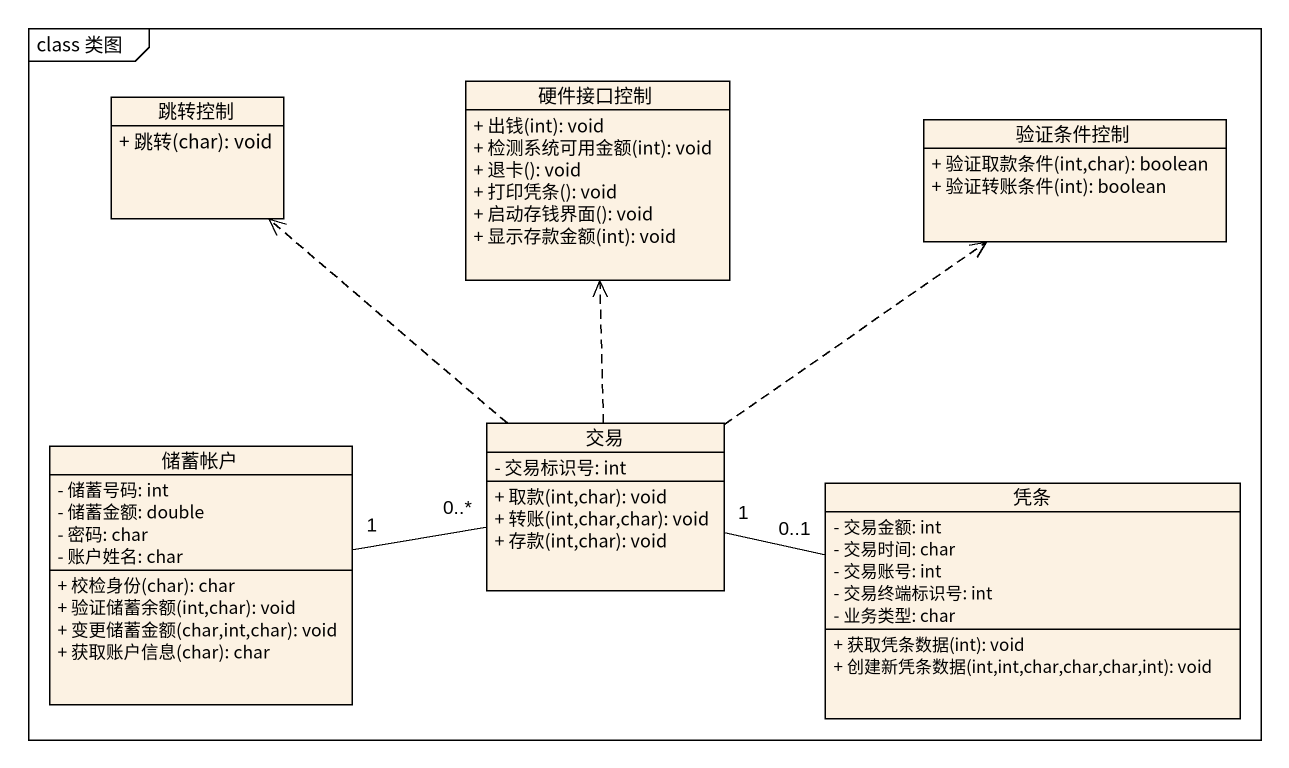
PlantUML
@startuml
mainframe class 类图
hide circle
hide empty members
skinparam classAttributeIconSize 0
class 跳转控制 {
  + 跳转(char): void
}
class 硬件接口控制 {
  + 出钱(int): void
  + 检测系统可用金额(int): void
  + 退卡(): void
  + 打印凭条(): void
  + 启动存钱界面(): void
  + 显示存款金额(int): void
}
class 验证条件控制 {
  + 验证取款条件(int,char): boolean
  + 验证转账条件(int): boolean
}
class 储蓄帐户 {
  - 储蓄号码: int
  - 储蓄金额: double
  - 密码: char
  - 账户姓名: char
  + 校检身份(char): char
  + 验证储蓄余额(int,char): void
  + 变更储蓄金额(char,int,char): void
  + 获取账户信息(char): char
}
class 交易 {
  - 交易标识号: int
  + 取款(int,char): void
  + 转账(int,char,char): void
  + 存款(int,char): void
}
class 凭条 {
  - 交易金额: int
  - 交易时间: char
  - 交易账号: int
  - 交易终端标识号: int
  - 业务类型: char
  + 获取凭条数据(int): void
  + 创建新凭条数据(int,int,char,char,char,int): void
}
交易 .up.> 跳转控制
交易 .up.> 硬件接口控制
交易 .up.> 验证条件控制
交易 "0..*" -left- "1" 储蓄帐户
交易 "1" -right- "0..1" 凭条
@enduml
